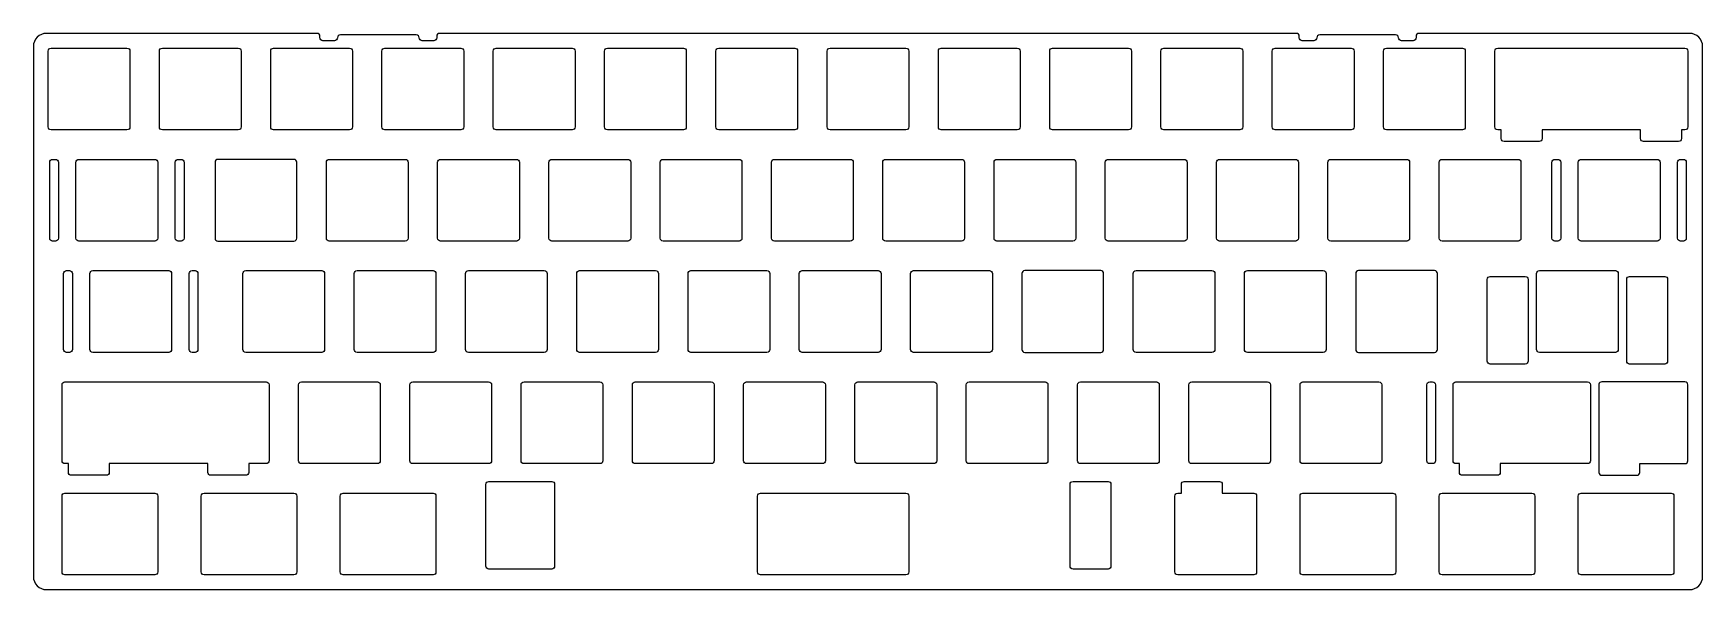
# Model space of a CAD drawing. Header units: millimetres. Extents: x 0 to 286, y -95 to 0.
import ezdxf

# ---------------------------------------------------------------- set-up
doc = ezdxf.new("R2010")
doc.units = ezdxf.units.MM
doc.layers.get('0').update_dxf_attribs({"linetype": 'CONTINUOUS'})

msp = doc.modelspace()

# ---------------------------------------------------------------- linework, layer by layer
for points in [[(0, -2.25), (0, -93, 0.414213562), (2.25, -95.25), (283.5, -95.25, 0.414213562), (285.75, -93), (285.75, -2.25, 0.414213562), (283.5, 0), (237.2, 0, 0.414213562), (236.7, -0.5), (236.7, -0.75, -0.414213562), (236.2, -1.25), (234.2, -1.25, -0.414213562), (233.7, -0.75, 0.414213562), (233.2, -0.25), (220.2, -0.25, 0.414213562), (219.7, -0.75, -0.414213562), (219.2, -1.25), (217.2, -1.25, -0.414213562), (216.7, -0.75), (216.7, -0.5, 0.414213562), (216.2, 0), (69.55, 0, 0.414213562), (69.05, -0.5), (69.05, -0.75, -0.414213562), (68.55, -1.25), (66.55, -1.25, -0.414213562), (66.05, -0.75, 0.414213562), (65.55, -0.25), (52.55, -0.25, 0.414213562), (52.05, -0.75, -0.414213562), (51.55, -1.25), (49.55, -1.25, -0.414213562), (49.05, -0.75), (49.05, -0.5, 0.414213562), (48.55, 0), (2.25, 0, 0.414213562)], [(3.025, -2.525), (16.025, -2.525, -0.414213562), (16.525, -3.025), (16.525, -16.025, -0.414213562), (16.025, -16.525), (3.025, -16.525, -0.414213562), (2.525, -16.025), (2.525, -3.025, -0.414213562)], [(22.075, -2.525), (35.075, -2.525, -0.414213562), (35.575, -3.025), (35.575, -16.025, -0.414213562), (35.075, -16.525), (22.075, -16.525, -0.414213562), (21.575, -16.025), (21.575, -3.025, -0.414213562)], [(41.125, -2.525), (54.125, -2.525, -0.414213562), (54.625, -3.025), (54.625, -16.025, -0.414213562), (54.125, -16.525), (41.125, -16.525, -0.414213562), (40.625, -16.025), (40.625, -3.025, -0.414213562)], [(60.175, -2.525), (73.175, -2.525, -0.414213562), (73.675, -3.025), (73.675, -16.025, -0.414213562), (73.175, -16.525), (60.175, -16.525, -0.414213562), (59.675, -16.025), (59.675, -3.025, -0.414213562)], [(79.225, -2.525), (92.225, -2.525, -0.414213562), (92.725, -3.025), (92.725, -16.025, -0.414213562), (92.225, -16.525), (79.225, -16.525, -0.414213562), (78.725, -16.025), (78.725, -3.025, -0.414213562)], [(98.275, -2.525), (111.275, -2.525, -0.414213562), (111.775, -3.025), (111.775, -16.025, -0.414213562), (111.275, -16.525), (98.275, -16.525, -0.414213562), (97.775, -16.025), (97.775, -3.025, -0.414213562)], [(117.325, -2.525), (130.325, -2.525, -0.414213562), (130.825, -3.025), (130.825, -16.025, -0.414213562), (130.325, -16.525), (117.325, -16.525, -0.414213562), (116.825, -16.025), (116.825, -3.025, -0.414213562)], [(136.375, -2.525), (149.375, -2.525, -0.414213562), (149.875, -3.025), (149.875, -16.025, -0.414213562), (149.375, -16.525), (136.375, -16.525, -0.414213562), (135.875, -16.025), (135.875, -3.025, -0.414213562)], [(155.425, -2.525), (168.425, -2.525, -0.414213562), (168.925, -3.025), (168.925, -16.025, -0.414213562), (168.425, -16.525), (155.425, -16.525, -0.414213562), (154.925, -16.025), (154.925, -3.025, -0.414213562)], [(174.475, -2.525), (187.475, -2.525, -0.414213562), (187.975, -3.025), (187.975, -16.025, -0.414213562), (187.475, -16.525), (174.475, -16.525, -0.414213562), (173.975, -16.025), (173.975, -3.025, -0.414213562)], [(193.525, -2.525), (206.525, -2.525, -0.414213562), (207.025, -3.025), (207.025, -16.025, -0.414213562), (206.525, -16.525), (193.525, -16.525, -0.414213562), (193.025, -16.025), (193.025, -3.025, -0.414213562)], [(212.575, -2.525), (225.575, -2.525, -0.414213562), (226.075, -3.025), (226.075, -16.025, -0.414213562), (225.575, -16.525), (212.575, -16.525, -0.414213562), (212.075, -16.025), (212.075, -3.025, -0.414213562)], [(231.625, -2.525), (244.625, -2.525, -0.414213562), (245.125, -3.025), (245.125, -16.025, -0.414213562), (244.625, -16.525), (231.625, -16.525, -0.414213562), (231.125, -16.025), (231.125, -3.025, -0.414213562)], [(283.225, -3.025), (283.225, -16.025, -0.414213562), (282.725, -16.525), (282.138, -16.525), (282.138, -18.025, -0.414213562), (281.638, -18.525), (275.638, -18.525, -0.414213562), (275.138, -18.025), (275.138, -16.525), (258.262, -16.525), (258.262, -18.025, -0.414213562), (257.762, -18.525), (251.762, -18.525, -0.414213562), (251.262, -18.025), (251.262, -16.525), (250.675, -16.525, -0.414213562), (250.175, -16.025), (250.175, -3.025, -0.414213562), (250.675, -2.525), (282.725, -2.525, -0.414213562)], [(3.2875, -21.575), (3.7875, -21.575, -0.414213562), (4.2875, -22.075), (4.2875, -35.075, -0.414213562), (3.7875, -35.575), (3.2875, -35.575, -0.414213562), (2.7875, -35.075), (2.7875, -22.075, -0.414213562)], [(7.7875, -21.575), (20.7875, -21.575, -0.414213562), (21.2875, -22.075), (21.2875, -35.075, -0.414213562), (20.7875, -35.575), (7.7875, -35.575, -0.414213562), (7.2875, -35.075), (7.2875, -22.075, -0.414213562)], [(24.7875, -21.575), (25.2875, -21.575, -0.414213562), (25.7875, -22.075), (25.7875, -35.075, -0.414213562), (25.2875, -35.575), (24.7875, -35.575, -0.414213562), (24.2875, -35.075), (24.2875, -22.075, -0.414213562)], [(31.6, -21.575, 0.414213562), (31.1, -22.075), (31.1, -35.075, 0.414213562), (31.6, -35.575), (44.6, -35.575, 0.414213562), (45.1, -35.075), (45.1, -22.075, 0.414213562), (44.6, -21.575)], [(50.65, -21.575), (63.65, -21.575, -0.414213562), (64.15, -22.075), (64.15, -35.075, -0.414213562), (63.65, -35.575), (50.65, -35.575, -0.414213562), (50.15, -35.075), (50.15, -22.075, -0.414213562)], [(69.7, -21.575), (82.7, -21.575, -0.414213562), (83.2, -22.075), (83.2, -35.075, -0.414213562), (82.7, -35.575), (69.7, -35.575, -0.414213562), (69.2, -35.075), (69.2, -22.075, -0.414213562)], [(88.75, -21.575), (101.75, -21.575, -0.414213562), (102.25, -22.075), (102.25, -35.075, -0.414213562), (101.75, -35.575), (88.75, -35.575, -0.414213562), (88.25, -35.075), (88.25, -22.075, -0.414213562)], [(107.8, -21.575), (120.8, -21.575, -0.414213562), (121.3, -22.075), (121.3, -35.075, -0.414213562), (120.8, -35.575), (107.8, -35.575, -0.414213562), (107.3, -35.075), (107.3, -22.075, -0.414213562)], [(126.85, -21.575), (139.85, -21.575, -0.414213562), (140.35, -22.075), (140.35, -35.075, -0.414213562), (139.85, -35.575), (126.85, -35.575, -0.414213562), (126.35, -35.075), (126.35, -22.075, -0.414213562)], [(145.9, -21.575), (158.9, -21.575, -0.414213562), (159.4, -22.075), (159.4, -35.075, -0.414213562), (158.9, -35.575), (145.9, -35.575, -0.414213562), (145.4, -35.075), (145.4, -22.075, -0.414213562)], [(164.95, -21.575), (177.95, -21.575, -0.414213562), (178.45, -22.075), (178.45, -35.075, -0.414213562), (177.95, -35.575), (164.95, -35.575, -0.414213562), (164.45, -35.075), (164.45, -22.075, -0.414213562)], [(184, -21.575), (197, -21.575, -0.414213562), (197.5, -22.075), (197.5, -35.075, -0.414213562), (197, -35.575), (184, -35.575, -0.414213562), (183.5, -35.075), (183.5, -22.075, -0.414213562)], [(203.05, -21.575), (216.05, -21.575, -0.414213562), (216.55, -22.075), (216.55, -35.075, -0.414213562), (216.05, -35.575), (203.05, -35.575, -0.414213562), (202.55, -35.075), (202.55, -22.075, -0.414213562)], [(222.1, -21.575), (235.1, -21.575, -0.414213562), (235.6, -22.075), (235.6, -35.075, -0.414213562), (235.1, -35.575), (222.1, -35.575, -0.414213562), (221.6, -35.075), (221.6, -22.075, -0.414213562)], [(241.15, -21.575), (254.15, -21.575, -0.414213562), (254.65, -22.075), (254.65, -35.075, -0.414213562), (254.15, -35.575), (241.15, -35.575, -0.414213562), (240.65, -35.075), (240.65, -22.075, -0.414213562)], [(260.4625, -21.575), (260.9625, -21.575, -0.414213562), (261.4625, -22.075), (261.4625, -35.075, -0.414213562), (260.9625, -35.575), (260.4625, -35.575, -0.414213562), (259.9625, -35.075), (259.9625, -22.075, -0.414213562)], [(264.9625, -21.575), (277.9625, -21.575, -0.414213562), (278.4625, -22.075), (278.4625, -35.075, -0.414213562), (277.9625, -35.575), (264.9625, -35.575, -0.414213562), (264.4625, -35.075), (264.4625, -22.075, -0.414213562)], [(282.9625, -22.075), (282.9625, -35.075, -0.414213562), (282.4625, -35.575), (281.9625, -35.575, -0.414213562), (281.4625, -35.075), (281.4625, -22.075, -0.414213562), (281.9625, -21.575), (282.4625, -21.575, -0.414213562)], [(5.66875, -40.625), (6.16875, -40.625, -0.414213562), (6.66875, -41.125), (6.66875, -54.125, -0.414213562), (6.16875, -54.625), (5.66875, -54.625, -0.414213562), (5.16875, -54.125), (5.16875, -41.125, -0.414213562)], [(10.16875, -40.625), (23.16875, -40.625, -0.414213562), (23.66875, -41.125), (23.66875, -54.125, -0.414213562), (23.16875, -54.625), (10.16875, -54.625, -0.414213562), (9.66875, -54.125), (9.66875, -41.125, -0.414213562)], [(27.16875, -40.625), (27.66875, -40.625, -0.414213562), (28.16875, -41.125), (28.16875, -54.125, -0.414213562), (27.66875, -54.625), (27.16875, -54.625, -0.414213562), (26.66875, -54.125), (26.66875, -41.125, -0.414213562)], [(49.8625, -41.125), (49.8625, -54.125, -0.414213562), (49.3625, -54.625), (36.3625, -54.625, -0.414213562), (35.8625, -54.125), (35.8625, -41.125, -0.414213562), (36.3625, -40.625), (49.3625, -40.625, -0.414213562)], [(55.4125, -40.625), (68.4125, -40.625, -0.414213562), (68.9125, -41.125), (68.9125, -54.125, -0.414213562), (68.4125, -54.625), (55.4125, -54.625, -0.414213562), (54.9125, -54.125), (54.9125, -41.125, -0.414213562)], [(74.4625, -40.625), (87.4625, -40.625, -0.414213562), (87.9625, -41.125), (87.9625, -54.125, -0.414213562), (87.4625, -54.625), (74.4625, -54.625, -0.414213562), (73.9625, -54.125), (73.9625, -41.125, -0.414213562)], [(93.5125, -40.625), (106.5125, -40.625, -0.414213562), (107.0125, -41.125), (107.0125, -54.125, -0.414213562), (106.5125, -54.625), (93.5125, -54.625, -0.414213562), (93.0125, -54.125), (93.0125, -41.125, -0.414213562)], [(112.5625, -40.625), (125.5625, -40.625, -0.414213562), (126.0625, -41.125), (126.0625, -54.125, -0.414213562), (125.5625, -54.625), (112.5625, -54.625, -0.414213562), (112.0625, -54.125), (112.0625, -41.125, -0.414213562)], [(131.6125, -40.625), (144.6125, -40.625, -0.414213562), (145.1125, -41.125), (145.1125, -54.125, -0.414213562), (144.6125, -54.625), (131.6125, -54.625, -0.414213562), (131.1125, -54.125), (131.1125, -41.125, -0.414213562)], [(164.1625, -41.125), (164.1625, -54.125, -0.414213562), (163.6625, -54.625), (150.6625, -54.625, -0.414213562), (150.1625, -54.125), (150.1625, -41.125, -0.414213562), (150.6625, -40.625), (163.6625, -40.625, -0.414213562)], [(169.7125, -40.625, 0.414213562), (169.2125, -41.125), (169.2125, -54.125, 0.414213562), (169.7125, -54.625), (182.7125, -54.625, 0.414213562), (183.2125, -54.125), (183.2125, -41.125, 0.414213562), (182.7125, -40.625)], [(202.2625, -41.125), (202.2625, -54.125, -0.414213562), (201.7625, -54.625), (188.7625, -54.625, -0.414213562), (188.2625, -54.125), (188.2625, -41.125, -0.414213562), (188.7625, -40.625), (201.7625, -40.625, -0.414213562)], [(207.8125, -40.625), (220.8125, -40.625, -0.414213562), (221.3125, -41.125), (221.3125, -54.125, -0.414213562), (220.8125, -54.625), (207.8125, -54.625, -0.414213562), (207.3125, -54.125), (207.3125, -41.125, -0.414213562)], [(226.8625, -40.625, 0.414213562), (226.3625, -41.125), (226.3625, -54.125, 0.414213562), (226.8625, -54.625), (239.8625, -54.625, 0.414213562), (240.3625, -54.125), (240.3625, -41.125, 0.414213562), (239.8625, -40.625)], [(255.88075, -42.125), (255.88075, -56.125, -0.414213562), (255.38075, -56.625), (249.38075, -56.625, -0.414213562), (248.88075, -56.125), (248.88075, -42.125, -0.414213562), (249.38075, -41.625), (255.38075, -41.625, -0.414213562)], [(257.81875, -40.625), (270.81875, -40.625, -0.414213562), (271.31875, -41.125), (271.31875, -54.125, -0.414213562), (270.81875, -54.625), (257.81875, -54.625, -0.414213562), (257.31875, -54.125), (257.31875, -41.125, -0.414213562)], [(273.25675, -41.625), (279.25675, -41.625, -0.414213562), (279.75675, -42.125), (279.75675, -56.125, -0.414213562), (279.25675, -56.625), (273.25675, -56.625, -0.414213562), (272.75675, -56.125), (272.75675, -42.125, -0.414213562)], [(39.8375, -73.675), (36.86925, -73.675), (36.86925, -75.175, -0.414213562), (36.36925, -75.675), (30.36925, -75.675, -0.414213562), (29.86925, -75.175), (29.86925, -73.675), (12.99325, -73.675), (12.99325, -75.175, -0.414213562), (12.49325, -75.675), (6.49325, -75.675, -0.414213562), (5.99325, -75.175), (5.99325, -73.675), (5.40625, -73.675, -0.414213562), (4.90625, -73.175), (4.90625, -60.175, -0.414213562), (5.40625, -59.675), (39.8375, -59.675, -0.414213562), (40.3375, -60.175), (40.3375, -73.175, -0.414213562)], [(59.3875, -60.175), (59.3875, -73.175, -0.414213562), (58.8875, -73.675), (45.8875, -73.675, -0.414213562), (45.3875, -73.175), (45.3875, -60.175, -0.414213562), (45.8875, -59.675), (58.8875, -59.675, -0.414213562)], [(64.9375, -59.675), (77.9375, -59.675, -0.414213562), (78.4375, -60.175), (78.4375, -73.175, -0.414213562), (77.9375, -73.675), (64.9375, -73.675, -0.414213562), (64.4375, -73.175), (64.4375, -60.175, -0.414213562)], [(83.9875, -59.675), (96.9875, -59.675, -0.414213562), (97.4875, -60.175), (97.4875, -73.175, -0.414213562), (96.9875, -73.675), (83.9875, -73.675, -0.414213562), (83.4875, -73.175), (83.4875, -60.175, -0.414213562)], [(103.0375, -59.675), (116.0375, -59.675, -0.414213562), (116.5375, -60.175), (116.5375, -73.175, -0.414213562), (116.0375, -73.675), (103.0375, -73.675, -0.414213562), (102.5375, -73.175), (102.5375, -60.175, -0.414213562)], [(122.0875, -59.675), (135.0875, -59.675, -0.414213562), (135.5875, -60.175), (135.5875, -73.175, -0.414213562), (135.0875, -73.675), (122.0875, -73.675, -0.414213562), (121.5875, -73.175), (121.5875, -60.175, -0.414213562)], [(141.1375, -59.675), (154.1375, -59.675, -0.414213562), (154.6375, -60.175), (154.6375, -73.175, -0.414213562), (154.1375, -73.675), (141.1375, -73.675, -0.414213562), (140.6375, -73.175), (140.6375, -60.175, -0.414213562)], [(160.1875, -59.675), (173.1875, -59.675, -0.414213562), (173.6875, -60.175), (173.6875, -73.175, -0.414213562), (173.1875, -73.675), (160.1875, -73.675, -0.414213562), (159.6875, -73.175), (159.6875, -60.175, -0.414213562)], [(179.2375, -59.675), (192.2375, -59.675, -0.414213562), (192.7375, -60.175), (192.7375, -73.175, -0.414213562), (192.2375, -73.675), (179.2375, -73.675, -0.414213562), (178.7375, -73.175), (178.7375, -60.175, -0.414213562)], [(198.2875, -59.675), (211.2875, -59.675, -0.414213562), (211.7875, -60.175), (211.7875, -73.175, -0.414213562), (211.2875, -73.675), (198.2875, -73.675, -0.414213562), (197.7875, -73.175), (197.7875, -60.175, -0.414213562)], [(217.3375, -59.675), (230.3375, -59.675, -0.414213562), (230.8375, -60.175), (230.8375, -73.175, -0.414213562), (230.3375, -73.675), (217.3375, -73.675, -0.414213562), (216.8375, -73.175), (216.8375, -60.175, -0.414213562)], [(239.03125, -59.675), (239.53125, -59.675, -0.414213562), (240.03125, -60.175), (240.03125, -73.175, -0.414213562), (239.53125, -73.675), (239.03125, -73.675, -0.414213562), (238.53125, -73.175), (238.53125, -60.175, -0.414213562)], [(243.53125, -59.675), (266.05625, -59.675, -0.414213562), (266.55625, -60.175), (266.55625, -73.175, -0.414213562), (266.05625, -73.675), (251.11825, -73.675), (251.11825, -75.175, -0.414213562), (250.61825, -75.675), (244.61825, -75.675, -0.414213562), (244.11825, -75.175), (244.11825, -73.675), (243.53125, -73.675, -0.414213562), (243.03125, -73.175), (243.03125, -60.175, -0.414213562)], [(267.99425, -73.04409, 0.133238245), (267.99425, -73.30591), (267.99425, -75.175, 0.414213562), (268.49425, -75.675), (274.49425, -75.675, 0.414213562), (274.99425, -75.175), (274.99425, -73.675), (282.725, -73.675, 0.414213562), (283.225, -73.175), (283.225, -60.175, 0.414213562), (282.725, -59.675), (268.48274, -59.675, 0.351565368), (267.99425, -60.06613)], [(88.725, -91.725), (77.96875, -91.725, -0.414213562), (77.46875, -91.225), (77.46875, -77.225, -0.414213562), (77.96875, -76.725), (88.725, -76.725, -0.414213562), (89.225, -77.225), (89.225, -91.225, -0.414213562)], [(177.46875, -91.225), (177.46875, -77.225, -0.414213562), (177.96875, -76.725), (183.96875, -76.725, -0.414213562), (184.46875, -77.225), (184.46875, -91.225, -0.414213562), (183.96875, -91.725), (177.96875, -91.725, -0.414213562)], [(195.90625, -78.725), (196.525, -78.725), (196.525, -77.225, -0.414213562), (197.025, -76.725), (203.025, -76.725, -0.414213562), (203.525, -77.225), (203.525, -78.725), (208.90625, -78.725, -0.414213562), (209.40625, -79.225), (209.40625, -92.225, -0.414213562), (208.90625, -92.725), (195.90625, -92.725, -0.414213562), (195.40625, -92.225), (195.40625, -79.225, -0.414213562)], [(5.40625, -78.725), (20.7875, -78.725, -0.414213562), (21.2875, -79.225), (21.2875, -92.225, -0.414213562), (20.7875, -92.725), (5.40625, -92.725, -0.414213562), (4.90625, -92.225), (4.90625, -79.225, -0.414213562)], [(29.21875, -78.725), (44.6, -78.725, -0.414213562), (45.1, -79.225), (45.1, -92.225, -0.414213562), (44.6, -92.725), (29.21875, -92.725, -0.414213562), (28.71875, -92.225), (28.71875, -79.225, -0.414213562)], [(53.03125, -78.725), (68.4125, -78.725, -0.414213562), (68.9125, -79.225), (68.9125, -92.225, -0.414213562), (68.4125, -92.725), (53.03125, -92.725, -0.414213562), (52.53125, -92.225), (52.53125, -79.225, -0.414213562)], [(149.875, -79.225), (149.875, -92.225, -0.414213562), (149.375, -92.725), (124.46875, -92.725, -0.414213562), (123.96875, -92.225), (123.96875, -79.225, -0.414213562), (124.46875, -78.725), (149.375, -78.725, -0.414213562)], [(233.21875, -79.225), (233.21875, -92.225, -0.414213562), (232.71875, -92.725), (217.3375, -92.725, -0.414213562), (216.8375, -92.225), (216.8375, -79.225, -0.414213562), (217.3375, -78.725), (232.71875, -78.725, -0.414213562)], [(257.03125, -79.225), (257.03125, -92.225, -0.414213562), (256.53125, -92.725), (241.15, -92.725, -0.414213562), (240.65, -92.225), (240.65, -79.225, -0.414213562), (241.15, -78.725), (256.53125, -78.725, -0.414213562)], [(280.34375, -92.725), (264.9625, -92.725, -0.414213562), (264.4625, -92.225), (264.4625, -79.225, -0.414213562), (264.9625, -78.725), (280.34375, -78.725, -0.414213562), (280.84375, -79.225), (280.84375, -92.225, -0.414213562)]]:
    msp.add_lwpolyline(points, format="xyb", close=True)

doc.saveas('drawing.dxf')
